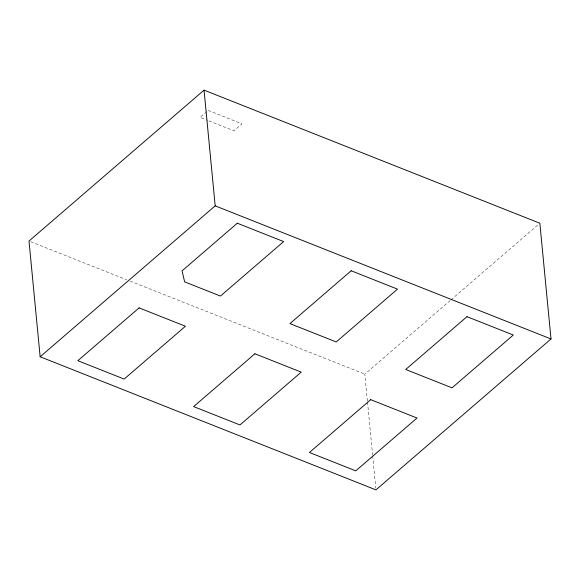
<?xml version="1.0" encoding="UTF-8"?>
<svg xmlns="http://www.w3.org/2000/svg" width="580" height="580" viewBox="0 0 580 580"><rect width="100%" height="100%" fill="white"/><g stroke="black" fill="none" stroke-linecap="round" stroke-linejoin="round"><path stroke-width="0.43" stroke-dasharray="2.9 2.17" d="M206.85 111.592L200.143 117.377L207.56 120.321M367.401 401.055L364.813 374.143L450.283 300.454M450.964 299.86L538.486 224.409M208.191 110.432L242.005 123.837L233.95 130.775L208.387 120.647M30.682 241.708L126.628 279.734M129.993 281.075L364.813 374.143M367.488 401.947L372.585 454.879M372.672 455.778L375.782 488.077"/><path stroke-width="0.87" d="M204.044 90.132L29 241.041L40.143 356.772L375.956 489.868L551 338.959L539.857 223.227L204.044 90.132L215.187 205.856L40.143 356.772M215.187 205.856L551 338.959M139.113 307.879L77.843 360.702L124.163 379.059L185.433 326.243L139.113 307.879M237.314 223.22L182.069 270.845L184.636 281.865L220.436 296.054L283.635 241.577L237.314 223.22M254.91 353.778L193.64 406.595L239.96 424.951L301.223 372.135L254.91 353.778M351.183 270.773L289.92 323.596L336.233 341.954L397.503 289.13L351.183 270.773M370.707 399.671L309.437 452.494L355.757 470.851L417.02 418.028L370.707 399.671M466.98 316.673L405.71 369.489L452.03 387.846L513.3 335.03L466.98 316.673"/></g></svg>
